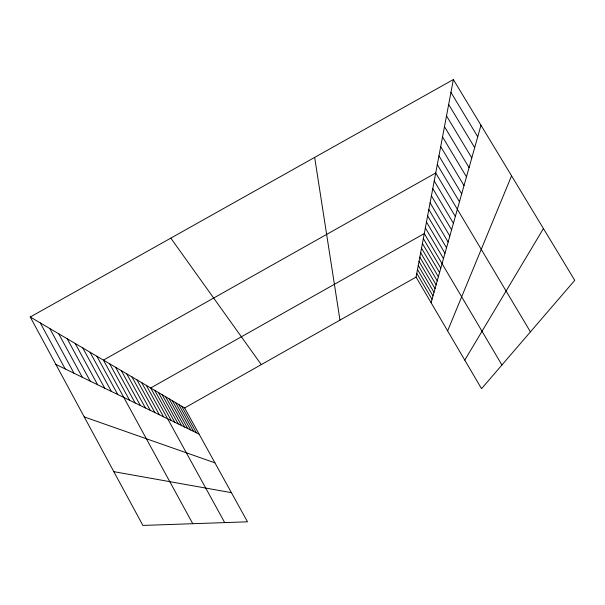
<?xml version="1.0" encoding="UTF-8"?>
<svg xmlns="http://www.w3.org/2000/svg" width="605" height="605" viewBox="0 0 605 605"><rect width="100%" height="100%" fill="white"/><g stroke="black" fill="none" stroke-linecap="round" stroke-linejoin="round"><path stroke-width="0.91" d="M453.364 79.565L574.75 280.342L481.542 388.69L416.066 277.105L453.364 79.565L30.25 317.005L142.886 525.435L247.505 521.812L184.631 407.952L30.25 317.005M431.085 302.697L480.975 125.243M447.624 330.89L511.558 175.813M464.784 360.126L543.434 228.546M184.631 407.952L416.066 277.105M113.823 471.658L231.412 492.667M84.239 416.921L214.934 462.833M55.872 364.422L199.053 434.065M170.807 238.128L261.284 364.618M450.944 92.368L477.738 136.775M448.66 104.453L474.675 147.65M446.505 115.865L471.794 157.913M444.471 126.664L469.064 167.63M442.535 136.896L466.47 176.834M440.705 146.607L464.02 185.569M438.965 155.84L461.683 193.865M437.302 164.62L459.467 201.752M530.426 331.858L435.729 172.985L103.432 360.119L192.753 523.711M434.216 180.963L455.338 216.439M432.779 188.578L453.417 223.275M431.41 195.854L451.58 229.809M430.094 202.819L449.817 236.063M428.832 209.489L448.139 242.053M427.629 215.879L446.52 247.785M426.472 222.012L444.977 253.291M425.36 227.904L443.488 258.577M501.923 364.996L424.294 233.56L150.713 387.971L224.712 522.607M423.334 238.612L440.788 268.181M422.419 243.482L439.563 272.56M421.526 248.194L438.375 276.78M420.672 252.746L437.226 280.856M419.84 257.14L436.114 284.804M419.038 261.398L435.048 288.615M418.259 265.512L434.004 292.306M417.503 269.497L433.006 295.883M416.777 273.362L432.03 299.346M181.719 406.235L196.353 432.757M178.709 404.465L193.57 431.403M175.609 402.635L190.704 430.004M172.402 400.744L187.732 428.559M169.09 398.793L184.669 427.07M165.664 396.782L181.5 425.527M162.117 394.694L178.218 423.931M158.45 392.532L174.822 422.282M154.653 390.293L171.306 420.566M146.304 385.377L163.569 416.807M141.714 382.67L159.319 414.735M136.927 379.849L154.888 412.58M131.943 376.915L150.259 410.334M126.732 373.845L145.442 407.989M121.302 370.646L140.398 405.539M115.615 367.296L135.127 402.975M109.664 363.786L129.614 400.291M96.891 356.262L117.763 394.528M90.024 352.216L111.388 391.427M82.802 347.966L104.688 388.168M75.201 343.489L97.632 384.735M67.185 338.77L90.19 381.112M58.723 333.779L82.333 377.293M49.776 328.507L74.022 373.247M40.301 322.926L65.211 368.967M314.66 157.398L339.972 320.128"/></g></svg>
